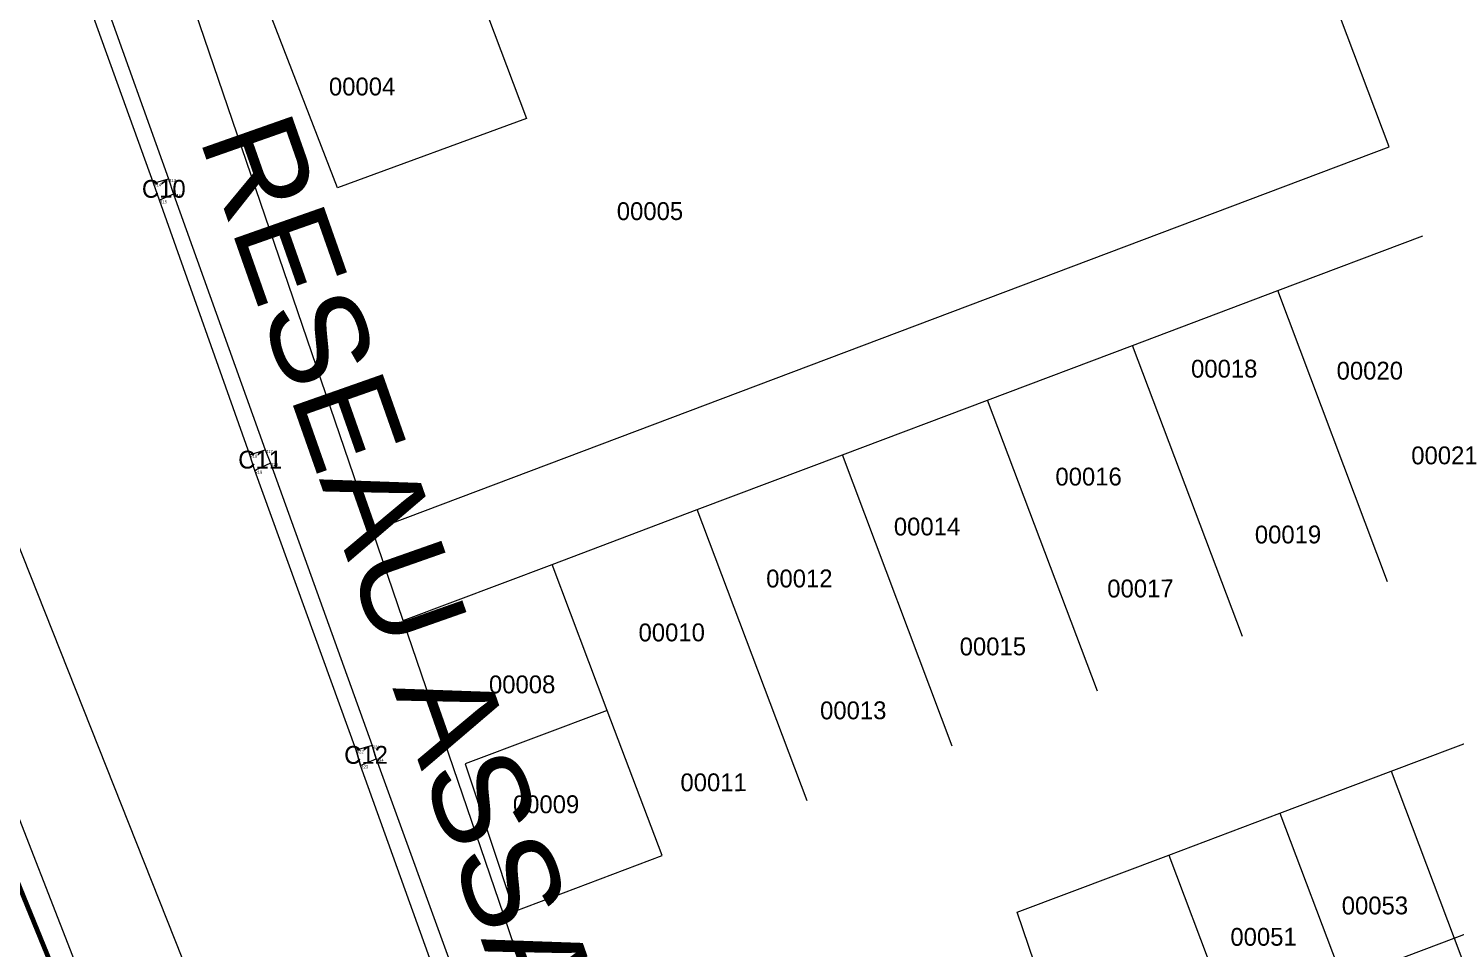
# Model space of a CAD drawing. Header units: metres. Extents: x 245232 to 248406, y 1633796 to 1637634.
# Drawn here: x 245419.5 to 245539.4, y 1636936.9 to 1637014.2 of the extents above; entities that cross this region are included whole.
import ezdxf
from ezdxf.enums import TextEntityAlignment as Align

# ---------------------------------------------------------------- set-up
doc = ezdxf.new("R2010")
doc.units = ezdxf.units.M
doc.header["$MEASUREMENT"] = 0
for name, color, linetype in [('A_revoir_niveau_0', 7, 'Continuous'), ('historique_numero_parcelle', 7, 'Continuous'), ('limites_sections', 7, 'Continuous')]:
    doc.layers.add(name, color=color, linetype=linetype)
doc.layers.add('Limites_Communes', color=7, linetype='Continuous', lineweight=211, plot=False)
doc.layers.add('LIMITES_PARCELLES', color=7, linetype='Continuous', lineweight=0, true_color=0xffffff)
doc.layers.add('Toponymie', color=7, linetype='Continuous', lineweight=30)
doc.styles.get("Standard").update_dxf_attribs({"font": 'txt.shx'})
doc.styles.add('Style-Arial', font='arial.ttf')
doc.styles.add('Style-FANCY', font='FANCY.shx')

msp = doc.modelspace()

# ---------------------------------------------------------------- linework, layer by layer
at = {"layer": 'A_revoir_niveau_0', "color": 7, "linetype": 'Continuous', "lineweight": 13}
msp.add_line((245381.133, 1637044.037), (245466.305, 1636825.748), dxfattribs=at)
at = {"layer": 'A_revoir_niveau_0', "color": 7, "linetype": 'Continuous', "lineweight": 0}
for p, q in [((245422.779, 1637025.201), (245431.248, 1637001.557)), ((245430.003, 1637001.19), (245421.442, 1637024.872)), ((245431.671, 1637000.273), (245439.385, 1636978.775)), ((245438.079, 1636978.363), (245430.491, 1636999.76)), ((245439.821, 1636977.661), (245448.368, 1636953.921)), ((245447.019, 1636953.52), (245438.5, 1636977.035)), ((245455.134, 1636930.727), (245447.4, 1636952.253)), ((245448.704, 1636952.807), (245456.59, 1636931.178))]:
    msp.add_line(p, q, dxfattribs=at)
at = {"layer": 'A_revoir_niveau_0', "color": 5, "linetype": 'Continuous', "lineweight": 0}
for p, q in [((245430.491, 1636999.76), (245430.003, 1637001.19)), ((245431.248, 1637001.557), (245431.671, 1637000.273)), ((245438.5, 1636977.035), (245438.079, 1636978.363)), ((245439.385, 1636978.775), (245439.821, 1636977.661)), ((245447.4, 1636952.253), (245447.019, 1636953.52)), ((245448.368, 1636953.921), (245448.704, 1636952.807))]:
    msp.add_line(p, q, dxfattribs=at)
at = {"layer": 'A_revoir_niveau_0', "color": 7, "linetype": 'Continuous', "lineweight": 0}
for points in [[(245430.003, 1637001.19), (245431.248, 1637001.557), (245431.671, 1637000.273), (245430.491, 1636999.76)], [(245438.079, 1636978.363), (245439.385, 1636978.775), (245439.821, 1636977.661), (245438.5, 1636977.035)], [(245447.4, 1636952.253), (245448.704, 1636952.807), (245448.368, 1636953.921), (245447.019, 1636953.52)]]:
    msp.add_3dface(points, dxfattribs=at)
at = {"layer": 'Limites_Communes', "color": 210, "lineweight": 80, "flags": 128}
msp.add_lwpolyline([(245735.191, 1636182.426), (245737.086, 1636220.967), (245735.256, 1636239.014), (245707.104, 1636298.228), (245667.831, 1636399.146), (245610.425, 1636525.307), (245591.962, 1636563.472), (245540.605, 1636669.631), (245473.018, 1636809.338), (245335.449, 1637145.601), (245779.45, 1637342.685), (245848.75, 1637373.75), (245979.171, 1637415.334), (246366.25, 1637538.75), (246605.272, 1637633.704), (246913.43, 1637003.726), (246928.908, 1636986.263), (246937.063, 1636946.102), (247273.698, 1636757.341)], dxfattribs=at)
at = {"layer": 'limites_parcelles'}
for p, q in [((245533.865, 1637004.251), (245514.152, 1637056.496)), ((245452.869, 1637029.189), (245461.348, 1637006.64)), ((245448.396, 1636972.002), (245430.346, 1637024.875)), ((245445.458, 1637000.793), (245436.78, 1637023.305)), ((245461.348, 1637006.64), (245445.458, 1637000.793)), ((245448.396, 1636972.002), (245533.865, 1637004.251)), ((245524.492, 1636992.164), (245536.689, 1636996.766)), ((245512.296, 1636987.562), (245524.492, 1636992.164)), ((245533.727, 1636967.689), (245524.492, 1636992.164)), ((245500.099, 1636982.96), (245512.296, 1636987.562)), ((245521.531, 1636963.087), (245512.296, 1636987.562)), ((245487.903, 1636978.358), (245500.099, 1636982.96)), ((245509.334, 1636958.485), (245500.099, 1636982.96)), ((245475.706, 1636973.756), (245487.903, 1636978.358)), ((245497.138, 1636953.883), (245487.903, 1636978.358)), ((245463.509, 1636969.154), (245475.706, 1636973.756)), ((245484.941, 1636949.281), (245475.706, 1636973.756)), ((245450.981, 1636964.427), (245448.396, 1636972.002)), ((245450.981, 1636964.427), (245463.509, 1636969.154)), ((245468.14, 1636956.88), (245463.509, 1636969.154)), ((245459.437, 1636939.658), (245450.981, 1636964.427)), ((245468.14, 1636956.88), (245456.206, 1636952.377)), ((245472.744, 1636944.679), (245468.14, 1636956.88)), ((245534.042, 1636951.775), (245543.398, 1636955.306)), ((245456.206, 1636952.377), (245460.303, 1636939.985)), ((245524.686, 1636948.245), (245534.042, 1636951.775)), ((245534.042, 1636951.775), (245539.337, 1636937.741)), ((245515.33, 1636944.715), (245524.686, 1636948.245)), ((245524.686, 1636948.245), (245529.981, 1636934.211)), ((245460.303, 1636939.985), (245472.744, 1636944.679)), ((245502.596, 1636939.91), (245515.33, 1636944.715)), ((245515.33, 1636944.715), (245520.625, 1636930.681)), ((245539.337, 1636937.741), (245548.693, 1636941.271)), ((245459.437, 1636939.658), (245460.303, 1636939.985)), ((245511.13, 1636788.23), (245459.437, 1636939.658)), ((245507.446, 1636925.708), (245502.596, 1636939.91)), ((245529.981, 1636934.211), (245539.337, 1636937.741)), ((245539.337, 1636937.741), (245544.633, 1636923.707))]:
    msp.add_line(p, q, dxfattribs=at)
at = {"layer": 'limites_sections', "lineweight": 13, "flags": 128}
msp.add_lwpolyline([(245897.722, 1636971.857), (245799.571, 1636923.569), (245677.175, 1636862.609), (245560.123, 1636802.218), (245496.981, 1636773.187), (245385.738, 1637053.755), (245806.576, 1637211.153), (245897.722, 1636971.857)], close=True, dxfattribs=at)

# ---------------------------------------------------------------- texts
at = {"layer": 'historique_numero_parcelle', "color": 92, "linetype": 'Continuous', "lineweight": 0, "style": 'Style-FANCY'}
for s, p in [('00004', (245447.53, 1637009.321)), ('00005', (245471.727, 1636998.845)), ('00018', (245519.997, 1636985.602)), ('00020', (245532.236, 1636985.434)), ('00021', (245538.51, 1636978.315)), ('00016', (245508.597, 1636976.532)), ('00014', (245495.017, 1636972.333)), ('00019', (245525.362, 1636971.661)), ('00012', (245484.287, 1636967.965)), ('00017', (245512.956, 1636967.125)), ('00010', (245473.557, 1636963.43)), ('00015', (245500.549, 1636962.254)), ('00008', (245460.983, 1636959.063)), ('00013', (245488.814, 1636956.879)), ('00011', (245477.078, 1636950.832)), ('00009', (245462.995, 1636948.984)), ('00053', (245532.666, 1636940.477)), ('00051', (245523.305, 1636937.844))]:
    msp.add_text(s, height=1.5, rotation=0.1323, dxfattribs=at).set_placement(p, align=Align.MIDDLE_CENTER)
at = {"layer": 'toponymie', "color": 7, "linetype": 'Continuous', "lineweight": 0, "style": 'Style-FANCY'}
for s, p in [('C10', (245430.86, 1637000.72)), ('C11', (245438.957, 1636977.956)), ('C12', (245447.86, 1636953.137))]:
    msp.add_text(s, height=1.5, dxfattribs=at).set_placement(p, align=Align.MIDDLE_CENTER)
at = {"layer": 'toponymie', "color": 7, "linetype": 'Continuous', "lineweight": 0, "style": 'Style-Arial'}
for s, p in [('R14', (245430.003, 1637001.19)), ('R13', (245431.248, 1637001.557)), ('R16', (245431.671, 1637000.273)), ('R15', (245430.491, 1636999.76)), ('R18', (245438.079, 1636978.363)), ('R17', (245439.385, 1636978.775)), ('R20', (245439.821, 1636977.661)), ('R19', (245438.5, 1636977.035)), ('R22', (245447.019, 1636953.52)), ('R21', (245448.368, 1636953.921)), ('R23', (245447.4, 1636952.253)), ('R24', (245448.704, 1636952.807))]:
    msp.add_text(s, height=0.25, dxfattribs=at).set_placement(p, align=Align.TOP_LEFT)
at = {"layer": 'toponymie', "color": 7, "linetype": 'Continuous', "lineweight": 53, "insert": (245431.522, 1637004.229), "char_height": 8, "attachment_point": 7, "rotation": 289.37746, "line_spacing_factor": 0.6}
msp.add_mtext('\\fArial|b0|i0|c00|p39;RESEAU ASSAINISSEMENT( PROGEP)', dxfattribs=at)

doc.saveas('drawing.dxf')
